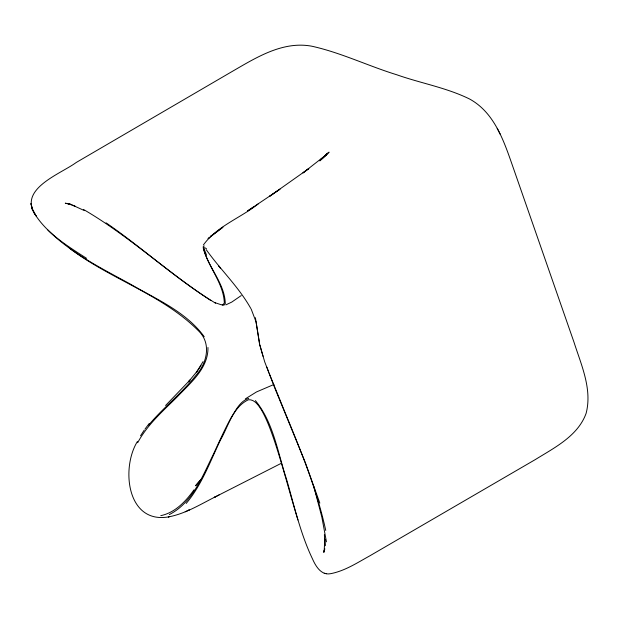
<?xml version="1.0" encoding="UTF-8"?>
<svg xmlns="http://www.w3.org/2000/svg" width="619" height="619" viewBox="0 0 619 619"><rect width="100%" height="100%" fill="white"/><g stroke="black" fill="none" stroke-linecap="round" stroke-linejoin="round"><path stroke-width="0.93" d="M207.961 347.491C208.379 368.398 190.281 383.029 177.15 396.941C162.867 411.117 147.299 424.735 137.673 442.717M324.758 549.03L323.791 552.434L324.557 549.54L324.163 551.359L324.782 539.095L325.014 545.772L324.379 534.661M324.279 550.167L324.758 548.751M137.441 441.448C120.759 468.196 127.027 524.649 169.126 516.795L168.322 516.942C185.391 513.793 200.44 504.315 215.768 496.631L280.778 463.554M203.334 245.047C216.743 226.26 240.652 217.919 258.301 203.852M203.04 361.635L196.308 372.545L201.02 365.535M140.521 435.799L144.219 430.151M193.964 489.877C185.816 501.336 175.1 512.694 160.778 515.658M145.016 429.075L149.225 423.489M197.36 370.99L188.354 381.923L190.018 380.043L165.583 405.507M186.18 503.456C201.833 484.909 210.065 461.642 220.48 440.032C228.357 426.181 232.93 406.915 248.467 399.735C254.873 399.34 258.641 405.638 261.675 410.327C267.052 419.899 270.782 430.267 274.349 440.62C283.084 466.811 289.8 493.614 297.948 519.983M200.479 480.019L195.55 485.776L201.02 479.431M148.622 425.137C163.462 407.387 182.032 393.111 196.331 374.882C206.885 363.074 211.435 343.87 199.156 331.498C162.665 294.443 110.499 279.424 69.576 248.242M320.008 160.839L326.383 154.363L322.545 158.224M321.269 159.509L327.714 153.226L319.675 160.739L329.091 152.142L320.835 159.423L326.314 154.673L302.977 172.933L308.811 168.592L269.435 196.424L279.989 189.174L247.639 210.909L253.628 206.901M209.013 237.828L208.03 238.686L222.941 227.196L210.785 236.218L211.868 235.344M245.356 398.86L256.49 391.943L273.931 384.484M241.232 295.572L231.754 302.087L225.904 304.858M169.327 514.582C192.447 502.744 202.266 476.63 213.176 454.686C219.08 442.036 224.712 429.238 231.483 417.013C235.971 409.987 240.164 401.004 248.753 398.381M219.095 494.914L214.236 497.421L215.768 496.631M188.563 510.249L189.259 509.924L185.197 511.781M204.301 245.944L203.171 246.741C207.164 266.634 224.89 282.891 225.293 303.689L224.194 304.989L222.267 305.399M255.415 400.601C273.583 422.661 277.691 452.636 286.504 479.098C294.311 505.932 300.354 533.57 312.494 558.895C315.713 566.246 321.307 575.724 330.801 573.643C345.007 570.888 357.341 562.702 369.829 555.831L535.412 459.515C554.601 447.622 577.968 435.954 586.123 413.33C592.391 389.158 581.256 364.955 574.03 342.307L513.94 169.761C504.733 143.639 495.564 113.122 469.473 98.955C446.438 87.635 420.804 83.255 396.702 74.744C368.181 65.97 341.054 52.677 311.868 46.224C282.744 40.746 256.057 57.668 231.986 71.58L76.214 162.495C60.43 174.14 16.721 189.313 36.095 215.892L32.157 208.796L30.95 203.512L32.575 209.826L32.157 208.796L34.06 212.735M70.783 204.255L65.281 203.194L71.649 204.719L68.415 203.86L74.969 206.073L72.462 205.152L84.478 210.63M324.232 573.295L326.445 573.658M214.631 302.559L221.293 304.78L223.219 304.362L224.318 303.047C223.683 283.061 208.061 266.959 203.218 247.886M215.598 303.186C176.771 279.757 143.399 248.482 106.073 222.84M83.449 209.446C128.737 235.731 167.084 272.043 210.862 300.548M206.421 248.621L204.549 247.654L203.829 248.204L206.483 255.028M86.614 258.363C66.906 245.712 45.551 232.612 33.48 211.845M206.189 249.612C220.395 269.644 238.632 286.79 250.741 308.355M47.872 230.059C71.386 253.333 101.346 268.267 130.083 283.935C156.081 299.147 186.017 311.62 204.208 336.705M219.505 266.982L218.886 266.155L220.434 268.251M497.212 128.303L500.245 134.3M251.144 308.958L256.073 321.934L259.64 343.994M284.632 411.442L287.378 418.111M284.291 410.606L269.164 373.296M287.727 418.947C302.637 455.282 317.415 491.958 325.749 530.475M266.812 367.082L268.832 372.406M319.822 503.1L305.329 462.563L274.658 387.711L264.746 361.968L259.64 344.574L255.399 317.686M263.052 356.296L259.856 344.907M313.825 486.542L321.834 517.035L326.445 541.826"/></g></svg>
